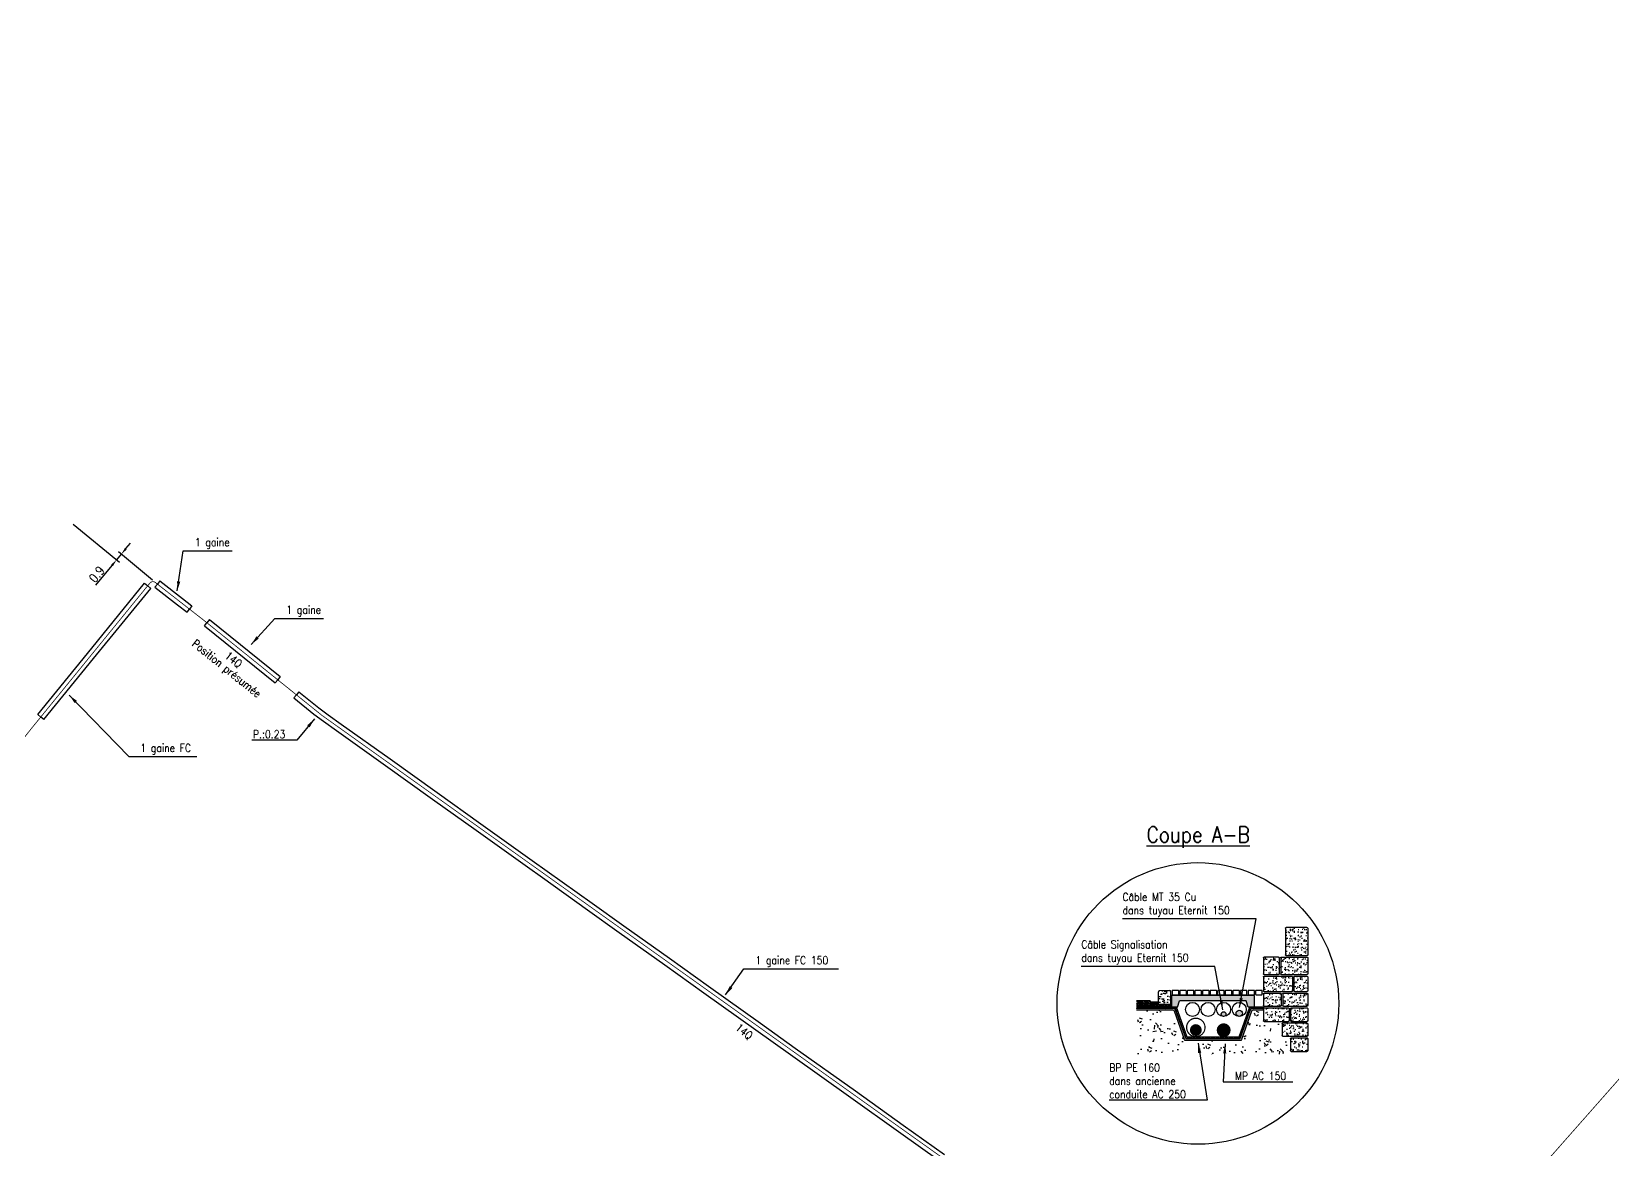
# Model space of a CAD drawing. Header units: millimetres. Extents: x 185000 to 186003, y 127000 to 128000.
# Drawn here: x 185217 to 185414.6, y 127606.6 to 127746.3 of the extents above; entities that cross this region are included whole.
import ezdxf
from ezdxf.enums import TextEntityAlignment as Align

# ---------------------------------------------------------------- set-up
doc = ezdxf.new("R2010")
doc.units = ezdxf.units.MM
doc.linetypes.add('S_ST', pattern=[14, 8, -1.5, 0, -1.5, 0, -1.5, 0, -1.5])
for name, color, linetype in [('S_100', 5, 'CONTINUOUS'), ('S_400', 7, 'CONTINUOUS'), ('S_900', 7, 'CONTINUOUS')]:
    doc.layers.add(name, color=color, linetype=linetype)
doc.styles.get("Standard").update_dxf_attribs({"font": 'romans.shx', "width": 0.85})
doc.dimstyles.get("Standard").update_dxf_attribs({"dimtxt": 1.5, "dimasz": 1.2, "dimexe": 0.625, "dimexo": 0.625, "dimgap": 0.25, "dimtad": 1, "dimdec": 1, "dimzin": 0, "dimdsep": 46, "dimtxsty": 'Standard', "dimcen": -0.5, "dimadec": 0, "dimazin": 0, "dimtfac": 1, "dimtdec": 1, "dimtmove": 0, "dimatfit": 3, "dimfxl": 0, "dimtolj": 1, "dimtzin": 0, "dimarcsym": 0})
pattern_1 = [(142.5, (370713.23627, -29.4424), (0.0240004694, 0.734119856), [0, -0.57912, 0, -0.6477, 0, -0.619125]), (172.5, (370713.2363, -29.4424), (-0.6742849247, 1.075237651), [0, -0.31242, 0, -0.52197, 0, -0.200025]), (212.5, (370713.7049, -29.4424), (-1.1864885554, 0.002155777), [0, -0.1905, 0, -0.6858, 0, -0.89535]), (222.5, (370713.7049, -29.4424), (-1.1453346787, 0.334393985), [0, -0.09525, 0, -0.44958, 0, -0.51435])]
pattern_2 = [(135, (370713.23627, -29.4424), (0.11225320151, 0.11225320151), [])]

# ---------------------------------------------------------------- blocks, each defined once
blk = doc.blocks.new('*D2')
at = {"layer": 'S_100', "color": 0, "linetype": 'Continuous', "lineweight": -2, "ltscale": 0.5, "transparency": 16777216}
for p, q in [((185222.21, 127684.79), (185227.98, 127680.01)), ((185228.78, 127681.71), (185229.36, 127682.4)), ((185228.21, 127681.01), (185227.62, 127680.31)), ((185232.11, 127677.78), (185227.85, 127681.31)), ((185227.05, 127679.62), (185224.99, 127677.13))]:
    blk.add_line(p, q, dxfattribs=at)
at = {"layer": 'S_100', "color": 0, "linetype": 'Continuous', "ltscale": 0.5, "transparency": 16777216}
for points in [[(185226.93, 127679.71), (185227.17, 127679.52), (185227.62, 127680.31)], [(185228.67, 127681.8), (185228.9, 127681.61), (185228.21, 127681.01)]]:
    blk.add_solid(points, dxfattribs=at)
at = {"layer": 'S_100', "color": 0, "linetype": 'Continuous', "ltscale": 0.5, "transparency": 16777216, "insert": (185225.15, 127678.5), "char_height": 1.125, "attachment_point": 5, "rotation": 50.3739}
blk.add_mtext('\\A1;0.9', dxfattribs=at)

msp = doc.modelspace()

# ---------------------------------------------------------------- hatches: boundary and pattern name
at = {"layer": 'S_900', "ltscale": 0.5}
h = msp.add_hatch(dxfattribs=at)
h.set_pattern_fill('AR-SAND', color=253, scale=0.015, style=0)
h.set_pattern_definition([(142.5, (463381.5033, -63853.4315), (0.0240004694, 0.734119856), [0, -0.57912, 0, -0.6477, 0, -0.619125]), (172.5, (463381.5033, -63853.4315), (-0.6742849247, 1.0752376509), [0, -0.31242, 0, -0.52197, 0, -0.200025]), (212.5, (463381.97195, -63853.4315), (-1.1864885554, 0.002155777), [0, -0.1905, 0, -0.6858, 0, -0.89535]), (222.5, (463381.9719, -63853.4315), (-1.1453346787, 0.334393985), [0, -0.09525, 0, -0.44958, 0, -0.51435])])
h.paths.add_polyline_path([(185373.74, 127634.26, -0.414214), (185373.83, 127634.35), (185376.42, 127634.35, -0.414214), (185376.51, 127634.26), (185376.51, 127630.94, -0.414214), (185376.42, 127630.84), (185373.83, 127630.84, -0.414214), (185373.74, 127630.94)])
h.paths.add_polyline_path([(185373.13, 127628.55, 0.414214), (185373.23, 127628.46), (185376.42, 127628.46, 0.414214), (185376.51, 127628.55), (185376.51, 127630.56, 0.414214), (185376.42, 127630.66), (185373.23, 127630.66, 0.414214), (185373.13, 127630.56)])
h.paths.add_polyline_path([(185370.98, 127630.56, -0.414214), (185371.07, 127630.66), (185372.85, 127630.66, -0.414214), (185372.95, 127630.56), (185372.95, 127628.55, -0.414214), (185372.85, 127628.46), (185371.07, 127628.46, -0.414214), (185370.98, 127628.55)])
h.paths.add_polyline_path([(185370.98, 127628.18, -0.414214), (185371.07, 127628.27), (185374.51, 127628.27, -0.414214), (185374.6, 127628.18), (185374.6, 127626.43, -0.414214), (185374.51, 127626.34), (185371.07, 127626.34, -0.414214), (185370.98, 127626.43)])
h.paths.add_polyline_path([(185374.79, 127628.18, -0.414214), (185374.88, 127628.27), (185376.42, 127628.27, -0.414214), (185376.51, 127628.18), (185376.51, 127626.43, -0.414214), (185376.42, 127626.34), (185374.88, 127626.34, -0.414214), (185374.79, 127626.43)])
h.paths.add_polyline_path([(185373.38, 127626.05, -0.414214), (185373.47, 127626.15), (185376.42, 127626.15, -0.414214), (185376.51, 127626.05), (185376.51, 127624.59, -0.414214), (185376.42, 127624.5), (185373.47, 127624.5, -0.414214), (185373.38, 127624.59)])
h.paths.add_polyline_path([(185370.98, 127626.05, -0.414214), (185371.07, 127626.15), (185373.09, 127626.15, -0.414214), (185373.19, 127626.05), (185373.19, 127624.59, -0.414214), (185373.09, 127624.5), (185371.07, 127624.5, -0.414214), (185370.98, 127624.59)])
h.paths.add_polyline_path([(185370.98, 127624.22, -0.414214), (185371.07, 127624.31), (185374.08, 127624.31, -0.414214), (185374.18, 127624.22), (185374.18, 127622.7, -0.414214), (185374.08, 127622.61), (185373.22, 127622.61), (185371.07, 127622.61, -0.414214), (185370.98, 127622.7)])
h.paths.add_polyline_path([(185374.36, 127624.22, -0.414214), (185374.46, 127624.31), (185376.42, 127624.31, -0.414214), (185376.51, 127624.22), (185376.51, 127622.7, -0.414214), (185376.42, 127622.61), (185374.46, 127622.61, -0.414214), (185374.36, 127622.7)])
h.paths.add_polyline_path([(185373.32, 127622.33, -0.414214), (185373.41, 127622.42), (185376.42, 127622.42, -0.414214), (185376.51, 127622.33), (185376.51, 127620.85, -0.414214), (185376.42, 127620.75), (185373.41, 127620.75, -0.414214), (185373.32, 127620.85)])
h.paths.add_polyline_path([(185374.36, 127620.47, -0.414214), (185374.46, 127620.56), (185376.42, 127620.56, -0.414214), (185376.51, 127620.47), (185376.51, 127618.96, -0.414214), (185376.42, 127618.86), (185374.46, 127618.86, -0.414214), (185374.36, 127618.96)])
h = msp.add_hatch(dxfattribs=at)
h.set_pattern_fill('ANSI31', color=253, scale=0.05, style=0)
h.set_pattern_definition(pattern_2)
h.paths.add_polyline_path([(185355.09, 127624.86), (185355.09, 127625.18), (185356.81, 127625.18), (185356.81, 127624.86)])
h = msp.add_hatch(dxfattribs=at)
h.set_pattern_fill('ANSI31', color=253, scale=0.05, angle=90, style=0)
h.set_pattern_definition([(45, (370713.23627, -29.4424), (0.11225320151, -0.11225320151), [])])
h.paths.add_polyline_path([(185355.09, 127624.55), (185355.09, 127624.86), (185356.81, 127624.86), (185356.81, 127624.71), (185359.36, 127624.71), (185359.36, 127624.55)])
for color, points in [(253, [(185357.81, 127624.71), (185357.81, 127625.01), (185356.81, 127625.01), (185356.81, 127624.71)]), (253, [(185368.83, 127625.17), (185369.08, 127624.41), (185369.83, 127624.41), (185369.83, 127625.86), (185359.5, 127625.86), (185359.5, 127624.41), (185360.25, 127624.41), (185360.5, 127625.17)]), (253, [(185359.66, 127624.03), (185355.09, 127624.03), (185355.09, 127624.24), (185359.66, 127624.24, -0.317182), (185360.03, 127623.98), (185361.3, 127620.42), (185364.66, 127620.42), (185368.03, 127620.42), (185369.29, 127623.98, -0.317182), (185369.67, 127624.24), (185370.98, 127624.24), (185370.98, 127624.03), (185369.67, 127624.03, 0.317182), (185369.49, 127623.91), (185368.22, 127620.34, -0.317182), (185368.04, 127620.21), (185364.66, 127620.21), (185361.29, 127620.21, -0.317182), (185361.11, 127620.34), (185359.84, 127623.91, 0.317182)]), (256, [(185363.27, 127621.53, -1), (185361.78, 127621.53, -1)]), (256, [(185366.88, 127621.51, -1), (185365.13, 127621.51, -1)])]:
    msp.add_hatch(color=color, dxfattribs=at).paths.add_polyline_path(points)
h = msp.add_hatch(dxfattribs=at)
h.set_pattern_fill('AR-SAND', color=253, scale=0.015, style=0)
h.set_pattern_definition(pattern_1)
h.paths.add_polyline_path([(185357.81, 127624.71), (185359.36, 127624.71), (185359.36, 127626.5), (185359.19, 127626.5), (185357.98, 127626.42, 0.393279), (185357.81, 127626.23)])
h = msp.add_hatch(dxfattribs=at)
h.set_pattern_fill('AR-SAND', color=253, scale=0.015, style=0)
h.set_pattern_definition(pattern_1)
h.paths.add_polyline_path([(185355.09, 127624.41), (185355.09, 127624.55), (185359.5, 127624.55), (185359.5, 127624.41)])
h = msp.add_hatch(dxfattribs=at)
h.set_pattern_fill('ANSI31', color=253, scale=0.05, style=0)
h.set_pattern_definition(pattern_2)
h.paths.add_polyline_path([(185369.23, 127624.41), (185370.98, 127624.41), (185370.98, 127624.24), (185369.67, 127624.24, 0.317182), (185369.29, 127623.98), (185368.03, 127620.42), (185364.66, 127620.42), (185361.3, 127620.42), (185360.03, 127623.98, 0.317182), (185359.66, 127624.24), (185355.09, 127624.24), (185355.09, 127624.41), (185360.1, 127624.41), (185361.45, 127620.63), (185364.66, 127620.63), (185367.88, 127620.63)])
h = msp.add_hatch(dxfattribs=at)
h.set_pattern_fill('AR-CONC', color=253, scale=0.02, style=0)
h.set_pattern_definition([(130, (370713.2363, -29.4424), (-3.64369338, -0.31878171), [0.381, -4.191]), (185, (370713.2363, -29.4424), (0.70485652, 3.82113286), [0.3048, -3.3528]), (79.549, (370712.9326, -29.469), (-2.938850033, 3.502333756), [0.3238, -3.5618]), (133.8158, (370713.2363, -28.4264), (-5.42158082, -0.84084656), [0.5715, -6.2865]), (83.3644, (370712.7845, -28.4965), (-4.74808469, 4.94851112), [0.4857, -5.3427]), (188.816, (370713.236, -28.4264), (-4.74809212, 4.94850236), [0.4572, -5.0292]), (159, (370712.7283, -28.6804), (-3.032297597, -2.04531037), [0.381, -4.191]), (214, (370712.7283, -28.6804), (-1.23604057, 3.68375932), [0.3048, -3.3528]), (108.5486, (370712.4756, -28.851), (-4.268329815, 1.638457154), [0.3238, -3.5618]), (142.5, (370713.2363, -29.4424), (-0.061772065, 1.6911007775), [0, -3.31216, 0, -3.4036, 0, -3.3655]), (172.5, (370713.2363, -29.4424), (-1.33639325, 2.003611496), [0, -1.94056, 0, -3.23596, 0, -1.2827]), (212.5, (370714.3691, -29.4424), (-2.711811903, -0.11457488), [0, -1.27, 0, -3.9624, 0, -5.2578]), (222.5, (370714.877, -29.4424), (-2.962583628, 0.50852982), [0, -1.651, 0, -2.63144, 0, -3.7338])])
h.paths.add_polyline_path([(185355.09, 127624.03), (185359.66, 127624.03, -0.317182), (185359.84, 127623.91), (185361.11, 127620.34, 0.317182), (185361.29, 127620.21), (185364.66, 127620.21), (185368.04, 127620.21, 0.317182), (185368.22, 127620.34), (185369.49, 127623.91, -0.317182), (185369.67, 127624.03), (185370.79, 127624.03), (185370.79, 127622.42), (185373.13, 127622.42), (185373.13, 127620.56), (185374.18, 127620.56), (185374.18, 127618.54), (185355.09, 127618.54)])
h = msp.add_hatch(color=253, dxfattribs=at)
h.paths.add_polyline_path([(185363.75, 127621.86, -1), (185361.29, 127621.86, -1)])
h.paths.add_polyline_path([(185361.45, 127621.86, 1), (185363.6, 127621.86, 1)], flags=16)
h = msp.add_hatch(color=256, dxfattribs=at)
h.paths.add_polyline_path([(185368.35, 127623.63, 1), (185367.56, 127623.63, 1)])
h.paths.add_polyline_path([(185366.3, 127623.53, 1), (185365.71, 127623.53, 1)])

# ---------------------------------------------------------------- linework, layer by layer
at = {"layer": 'S_100', "linetype": 'S_ST', "ltscale": 0.5, "const_width": 0.1, "flags": 128}
msp.add_lwpolyline([(185368.39, 127578.52), (185369.06, 127578.18, -0.077108), (185369.18, 127578.09), (185375.95, 127571.49, 0.418213), (185376.66, 127571.51), (185390.61, 127586.19), (185396.58, 127593.02), (185404.57, 127603.1), (185419.3, 127619.8), (185421.64, 127622.06), (185431.72, 127633.47), (185443.58, 127646.69), (185444.77, 127648.21), (185444.77, 127648.21), (185445.89, 127649.63), (185447.15, 127650.92), (185451.92, 127656.19), (185454.67, 127659.37), (185455.88, 127660.76), (185461.6, 127667.86), (185491.62, 127701.69), (185497, 127708.48), (185524.08, 127740.27), (185538.06, 127755.76), (185541.45, 127759.75), (185544.85, 127763.24), (185557.79, 127775.75), (185565.19, 127782.97), (185574.65, 127793.6), (185599.76, 127818.19), (185608.82, 127826.77), (185617.96, 127835.33), (185627.1, 127843.55), (185636.34, 127851.48), (185645.81, 127859.94), (185654.55, 127867.09), (185661.92, 127872.74), (185672.12, 127882.39), (185681.83, 127889.79), (185691.41, 127895.98), (185727.82, 127921.26), (185735.2, 127926.02), (185740.21, 127929.26), (185747.34, 127933.86), (185761.17, 127942.79), (185768.62, 127947.6), (185779.97, 127954.95), (185797.71, 127965.98), (185807.25, 127971.92), (185823.25, 127981.87), (185852.78, 128000)], format="xyb", dxfattribs=at)
at = {"layer": 'S_100', "linetype": 'S_ST', "ltscale": 0.5, "flags": 128}
msp.add_lwpolyline([(185000, 127182.54, 0.1, 0.1, 0), (185005.84, 127198.23, 0.1, 0.1, 0), (185010, 127213.84, 0.1, 0.1, 0), (185014.11, 127229.3, 0.1, 0.1, 0), (185018.73, 127247.64, 0.1, 0.1, 0), (185021.43, 127256.66, 0.1, 0.1, 0), (185018.03, 127263.53, 0.1, 0.1, 0), (185018.48, 127265.99, 0.1, 0.1, 0), (185019.67, 127272.07, 0.1, 0.1, 0), (185020.94, 127279.61, 0.1, 0.1, 0), (185022.78, 127289.97, 0.1, 0.1, 0), (185035.22, 127295.07, 0.1, 0.1, 0), (185037.78, 127309.33, 0.1, 0.1, 0), (185042.1, 127337.1, 0.1, 0.1, 0), (185045.42, 127358.51, 0.1, 0.1, 0), (185047.72, 127373.28, 0.1, 0.1, 0), (185048.33, 127377.39, 0.1, 0.1, 0), (185048.81, 127380.56, 0.1, 0.1, 0), (185049.3, 127383.83, 0.1, 0.1, 0), (185049.81, 127387.27, 0.1, 0.1, 0), (185050.36, 127390.96, 0.1, 0.1, 0), (185050.65, 127392.8, 0.1, 0.1, 0), (185050.78, 127393.79, 0.1, 0.1, 0), (185049.85, 127399.04, 0.1, 0.1, 0), (185049.36, 127401.58, 0.1, 0.1, -0.214737), (185049.37, 127401.79, 0.1, 0.1, 0), (185052.92, 127416.74, 0.1, 0.1, 0), (185058.47, 127428.42, 0.1, 0.1, 0), (185060.23, 127432.58, 0.1, 0.1, 0), (185068.86, 127450.04, 0.1, 0.1, 0), (185079.29, 127471.7, 0.1, 0.1, 0), (185089.27, 127492.84, 0.1, 0.1, 0), (185089.27, 127492.84, 0.1, 0.1, 0), (185091.58, 127497.07, 0.1, 0.1, 0), (185095.71, 127504.34, 0.1, 0.1, 0), (185101.65, 127516.3, 0.1, 0.1, 0), (185103.59, 127519.81, 0.1, 0.1, 0), (185106.18, 127524.27, 0.1, 0.1, 0), (185108.33, 127527.92, 0.1, 0.1, 0), (185109.59, 127530.04, 0.1, 0.1, 0), (185113.06, 127534.4, 0.1, 0.1, 0), (185127.15, 127552.09, 0.1, 0.1, 0), (185152.39, 127582.39, 0.1, 0.1, 0), (185171.4, 127604.88, 0.1, 0.1, 0), (185181.36, 127617.68, 0.1, 0.1, 0), (185196.7, 127636.1, 0.1, 0.1, 0), (185200.83, 127639.44, 0.1, 0.1, 0), (185203.07, 127641.63, 0.1, 0.1, 0), (185216.93, 127659.17, 0.1, 0.1, 0), (185231.78, 127677.4, 0.1, 0.1, -0.407988), (185232.47, 127677.48, 0.1, 0.1, 0), (185238.6, 127672.7, 0.1, 0.1, 0), (185253.28, 127660.88, 0.1, 0.1, 0), (185263.43, 127653.64, 0.1, 0.1, 0), (185269.12, 127649.58, 0.1, 0.1, 0), (185277.05, 127643.93, 0.1, 0.1, 0), (185282.84, 127639.8, 0.1, 0.1, 0), (185289.82, 127634.82, 0.1, 0.1, 0), (185298.35, 127628.74, 0.1, 0.1, 0), (185303.4, 127625.14, 0.1, 0.1, 0), (185307.32, 127622.34, 0.1, 0.1, 0), (185317.01, 127615.43, 0.1, 0.1, 0), (185324.92, 127609.79, 0.1, 0.1, 0), (185331.28, 127605.26, 0.1, 0.1, 0), (185342.49, 127597.26, 0.1, 0.1, 0), (185351.51, 127590.83, 0.1, 0.1, 0), (185367.32, 127579.56, 0.1, 0.1, -0.077057), (185367.38, 127579.51, 0.1, 0.1, 0), (185368.39, 127578.52, 0, 0, 0)], format="xyseb", dxfattribs=at)
at = {"layer": 'S_400', "color": 7, "linetype": 'CONTINUOUS'}
for p, q in [((185223.97, 127668.6), (185231.12, 127677.38)), ((185224.74, 127667.97), (185231.89, 127676.75)), ((185231.12, 127677.38), (185231.51, 127677.07)), ((185231.89, 127676.75), (185231.51, 127677.07)), ((185232.42, 127676.89), (185232.73, 127677.28)), ((185232.42, 127676.89), (185235.23, 127674.7)), ((185233.03, 127677.68), (185232.73, 127677.28)), ((185233.03, 127677.68), (185235.85, 127675.49)), ((185235.23, 127674.7), (185236.43, 127673.76)), ((185235.85, 127675.49), (185237.05, 127674.55)), ((185236.43, 127673.76), (185236.74, 127674.16)), ((185237.05, 127674.55), (185236.74, 127674.16)), ((185238.61, 127672.06), (185238.92, 127672.45)), ((185239.23, 127672.84), (185238.92, 127672.45)), ((185239.23, 127672.84), (185248.08, 127665.72)), ((185238.61, 127672.06), (185247.45, 127664.94)), ((185217.76, 127660.97), (185223.97, 127668.6)), ((185218.53, 127660.34), (185224.74, 127667.97)), ((185247.45, 127664.94), (185247.76, 127665.33)), ((185248.08, 127665.72), (185247.76, 127665.33)), ((185249.79, 127663.05), (185250.1, 127663.44)), ((185249.79, 127663.05), (185252.3, 127661.03)), ((185250.42, 127663.83), (185250.1, 127663.44)), ((185250.42, 127663.83), (185252.91, 127661.82)), ((185217.76, 127660.97), (185218.14, 127660.66)), ((185218.53, 127660.34), (185218.14, 127660.66)), ((185252.3, 127661.03), (185253.48, 127660.13)), ((185252.91, 127661.82), (185254.07, 127660.93)), ((185254.07, 127660.93), (185255.7, 127659.77)), ((185253.48, 127660.13), (185255.12, 127658.96)), ((185255.12, 127658.96), (185261.22, 127654.61)), ((185255.7, 127659.77), (185261.8, 127655.42)), ((185261.22, 127654.61), (185267.1, 127650.41)), ((185261.8, 127655.42), (185267.68, 127651.23)), ((185267.1, 127650.41), (185272.57, 127646.51)), ((185267.68, 127651.23), (185273.15, 127647.33)), ((185272.57, 127646.51), (185278.99, 127641.93)), ((185273.15, 127647.33), (185279.57, 127642.74)), ((185279.57, 127642.74), (185281.44, 127641.41)), ((185278.99, 127641.93), (185280.86, 127640.6)), ((185280.86, 127640.6), (185286.49, 127636.58)), ((185281.44, 127641.41), (185287.07, 127637.4)), ((185286.49, 127636.58), (185290.46, 127633.75)), ((185287.07, 127637.4), (185291.04, 127634.57)), ((185291.04, 127634.57), (185296.73, 127630.51)), ((185290.46, 127633.75), (185296.15, 127629.7)), ((185296.15, 127629.7), (185301.04, 127626.2)), ((185296.73, 127630.51), (185301.63, 127627.02)), ((185301.63, 127627.02), (185308.11, 127622.39)), ((185301.04, 127626.2), (185307.53, 127621.58)), ((185307.53, 127621.58), (185311.88, 127618.48)), ((185308.11, 127622.39), (185312.46, 127619.29)), ((185312.46, 127619.29), (185319.98, 127613.93)), ((185311.88, 127618.48), (185319.4, 127613.12)), ((185319.4, 127613.12), (185325.38, 127608.85)), ((185319.98, 127613.93), (185325.96, 127609.66)), ((185325.96, 127609.66), (185331.13, 127605.98)), ((185325.38, 127608.85), (185330.55, 127605.16))]:
    msp.add_line(p, q, dxfattribs=at)
at = {"layer": 'S_900', "color": 7, "ltscale": 0.5, "flags": 128}
for points in [[(185373.74, 127634.26, -0.414214), (185373.83, 127634.35)], [(185376.42, 127634.35, -0.414214), (185376.51, 127634.26)], [(185370.98, 127630.56, -0.414214), (185371.07, 127630.66)], [(185372.85, 127630.66, -0.414214), (185372.95, 127630.56)], [(185373.13, 127630.56, -0.414214), (185373.23, 127630.66)], [(185373.83, 127630.84, -0.414214), (185373.74, 127630.94)], [(185376.51, 127630.94, -0.414214), (185376.42, 127630.84)], [(185376.42, 127630.66, -0.414214), (185376.51, 127630.56)], [(185371.07, 127628.46, -0.414214), (185370.98, 127628.55)], [(185370.98, 127628.18, -0.414214), (185371.07, 127628.27)], [(185372.95, 127628.55, -0.414214), (185372.85, 127628.46)], [(185373.23, 127628.46, -0.414214), (185373.13, 127628.55)], [(185374.51, 127628.27, -0.414214), (185374.6, 127628.18)], [(185374.79, 127628.18, -0.414214), (185374.88, 127628.27)], [(185376.51, 127628.55, -0.414214), (185376.42, 127628.46)], [(185376.42, 127628.27, -0.414214), (185376.51, 127628.18)], [(185371.07, 127626.34, -0.414214), (185370.98, 127626.43)], [(185370.98, 127626.05, -0.414214), (185371.07, 127626.15)], [(185373.09, 127626.15, -0.414214), (185373.19, 127626.05)], [(185373.38, 127626.05, -0.414214), (185373.47, 127626.15)], [(185374.6, 127626.43, -0.414214), (185374.51, 127626.34)], [(185374.88, 127626.34, -0.414214), (185374.79, 127626.43)], [(185376.51, 127626.43, -0.414214), (185376.42, 127626.34)], [(185376.42, 127626.15, -0.414214), (185376.51, 127626.05)], [(185371.07, 127624.5, -0.414214), (185370.98, 127624.59)], [(185370.98, 127624.22, -0.414214), (185371.07, 127624.31)], [(185371.07, 127622.61, -0.414214), (185370.98, 127622.7)], [(185373.19, 127624.59, -0.414214), (185373.09, 127624.5)], [(185373.47, 127624.5, -0.414214), (185373.38, 127624.59)], [(185374.08, 127624.31, -0.414214), (185374.18, 127624.22)], [(185374.18, 127622.7, -0.414214), (185374.08, 127622.61)], [(185374.36, 127624.22, -0.414214), (185374.46, 127624.31)], [(185374.46, 127622.61, -0.414214), (185374.36, 127622.7)], [(185376.51, 127624.59, -0.414214), (185376.42, 127624.5)], [(185376.42, 127624.31, -0.414214), (185376.51, 127624.22)], [(185376.51, 127622.7, -0.414214), (185376.42, 127622.61)], [(185373.32, 127622.33, -0.414214), (185373.41, 127622.42)], [(185373.41, 127620.75, -0.414214), (185373.32, 127620.85)], [(185376.42, 127622.42, -0.414214), (185376.51, 127622.33)], [(185376.51, 127620.85, -0.414214), (185376.42, 127620.75)], [(185374.36, 127620.47, -0.414214), (185374.46, 127620.56)], [(185374.46, 127618.86, -0.414214), (185374.36, 127618.96)], [(185376.42, 127620.56, -0.414214), (185376.51, 127620.47)], [(185376.51, 127618.96, -0.414214), (185376.42, 127618.86)]]:
    msp.add_lwpolyline(points, format="xyb", dxfattribs=at)
for points in [[(185373.74, 127634.26), (185373.74, 127630.94)], [(185376.42, 127634.35), (185373.83, 127634.35)], [(185376.51, 127634.26), (185376.51, 127630.94)], [(185372.85, 127630.66), (185371.07, 127630.66)], [(185373.23, 127630.66), (185376.42, 127630.66)], [(185373.83, 127630.84), (185376.42, 127630.84)], [(185370.98, 127630.56), (185370.98, 127628.55)], [(185372.95, 127630.56), (185372.95, 127628.55)], [(185373.13, 127630.56), (185373.13, 127628.55)], [(185376.51, 127630.56), (185376.51, 127628.55)], [(185370.98, 127628.18), (185370.98, 127626.43)], [(185371.07, 127628.46), (185372.85, 127628.46)], [(185371.07, 127628.27), (185374.51, 127628.27)], [(185373.23, 127628.46), (185376.42, 127628.46)], [(185374.6, 127628.18), (185374.6, 127626.43)], [(185374.79, 127628.18), (185374.79, 127626.43)], [(185374.88, 127628.27), (185376.42, 127628.27)], [(185376.51, 127628.18), (185376.51, 127626.43)], [(185370.98, 127626.05), (185370.98, 127624.59)], [(185371.07, 127626.34), (185374.51, 127626.34)], [(185371.07, 127626.15), (185373.09, 127626.15)], [(185373.19, 127626.05), (185373.19, 127624.59)], [(185373.38, 127626.05), (185373.38, 127624.59)], [(185373.47, 127626.15), (185376.42, 127626.15)], [(185374.88, 127626.34), (185376.42, 127626.34)], [(185376.51, 127626.05), (185376.51, 127624.59)], [(185370.98, 127624.41), (185370.98, 127624.03)], [(185370.98, 127624.22), (185370.98, 127622.7)], [(185371.07, 127624.5), (185373.09, 127624.5)], [(185371.07, 127624.31), (185374.08, 127624.31)], [(185373.47, 127624.5), (185376.42, 127624.5)], [(185374.18, 127624.22), (185374.18, 127622.7)], [(185374.36, 127624.22), (185374.36, 127622.7)], [(185374.46, 127624.31), (185376.42, 127624.31)], [(185376.51, 127624.22), (185376.51, 127622.7)], [(185371.07, 127622.61), (185373.22, 127622.61)], [(185373.22, 127622.61), (185374.08, 127622.61)], [(185373.32, 127622.33), (185373.32, 127620.85)], [(185373.41, 127622.42), (185376.42, 127622.42)], [(185373.41, 127620.75), (185376.42, 127620.75)], [(185374.46, 127622.61), (185376.42, 127622.61)], [(185376.51, 127622.33), (185376.51, 127620.85)], [(185374.36, 127620.47), (185374.36, 127618.96)], [(185374.46, 127620.56), (185376.42, 127620.56)], [(185374.46, 127618.86), (185376.42, 127618.86)], [(185376.51, 127620.47), (185376.51, 127618.96)]]:
    msp.add_lwpolyline(points, dxfattribs=at)
at = {"layer": 'S_900', "ltscale": 0.5, "flags": 128}
for points in [[(185356.81, 127625.18), (185355.09, 127625.18)], [(185356.81, 127624.86), (185355.09, 127624.86)], [(185356.81, 127625.18), (185356.81, 127624.71)], [(185357.81, 127625.01), (185356.81, 127625.01)], [(185359.36, 127624.71), (185356.81, 127624.71)], [(185359.19, 127626.5), (185359.36, 127626.5)], [(185359.36, 127626.5), (185359.36, 127624.55)], [(185369.83, 127625.86), (185359.5, 127625.86), (185359.5, 127624.41)], [(185360.25, 127624.41), (185360.5, 127625.17)], [(185368.83, 127625.17), (185360.5, 127625.17)], [(185369.08, 127624.41), (185368.83, 127625.17)], [(185369.83, 127625.86), (185369.83, 127624.41)], [(185355.09, 127624.55), (185359.5, 127624.55)], [(185360.25, 127624.41), (185355.09, 127624.41)], [(185364.66, 127620.63), (185361.45, 127620.63), (185360.1, 127624.41)], [(185369.23, 127624.41), (185367.88, 127620.63), (185364.66, 127620.63)], [(185370.98, 127624.41), (185369.08, 127624.41)]]:
    msp.add_lwpolyline(points, dxfattribs=at)
for points in [[(185359.19, 127626.5), (185357.98, 127626.42, 0.393279), (185357.81, 127626.23), (185357.81, 127624.71)], [(185364.66, 127620.42), (185361.3, 127620.42), (185360.03, 127623.98, 0.317182), (185359.66, 127624.24), (185355.09, 127624.24)], [(185364.66, 127620.21), (185361.29, 127620.21, -0.317182), (185361.11, 127620.34), (185359.84, 127623.91, 0.317182), (185359.66, 127624.03), (185355.09, 127624.03)], [(185370.98, 127624.24), (185369.67, 127624.24, 0.317182), (185369.29, 127623.98), (185368.03, 127620.42), (185364.66, 127620.42)], [(185370.98, 127624.03), (185369.67, 127624.03, 0.317182), (185369.49, 127623.91), (185368.22, 127620.34, -0.317182), (185368.04, 127620.21), (185364.66, 127620.21)]]:
    msp.add_lwpolyline(points, format="xyb", dxfattribs=at)
for points in [[(185359.56, 127626.03, 0.414214), (185359.64, 127625.95), (185360.3, 127625.95, 0.414214), (185360.39, 127626.03), (185360.39, 127626.42, 0.414214), (185360.3, 127626.5), (185359.64, 127626.5, 0.414214), (185359.56, 127626.42)], [(185360.51, 127626.03, 0.414214), (185360.59, 127625.95), (185361.25, 127625.95, 0.414214), (185361.34, 127626.03), (185361.34, 127626.42, 0.414214), (185361.25, 127626.5), (185360.59, 127626.5, 0.414214), (185360.51, 127626.42)], [(185361.46, 127626.03, 0.414214), (185361.54, 127625.95), (185362.2, 127625.95, 0.414214), (185362.28, 127626.03), (185362.28, 127626.42, 0.414214), (185362.2, 127626.5), (185361.54, 127626.5, 0.414214), (185361.46, 127626.42)], [(185362.41, 127626.03, 0.414214), (185362.49, 127625.95), (185363.15, 127625.95, 0.414214), (185363.23, 127626.03), (185363.23, 127626.42, 0.414214), (185363.15, 127626.5), (185362.49, 127626.5, 0.414214), (185362.41, 127626.42)], [(185363.35, 127626.03, 0.414214), (185363.44, 127625.95), (185364.1, 127625.95, 0.414214), (185364.18, 127626.03), (185364.18, 127626.42, 0.414214), (185364.1, 127626.5), (185363.44, 127626.5, 0.414214), (185363.35, 127626.42)], [(185364.3, 127626.03, 0.414214), (185364.39, 127625.95), (185365.05, 127625.95, 0.414214), (185365.13, 127626.03), (185365.13, 127626.42, 0.414214), (185365.05, 127626.5), (185364.39, 127626.5, 0.414214), (185364.3, 127626.42)], [(185365.25, 127626.03, 0.414214), (185365.34, 127625.95), (185365.99, 127625.95, 0.414214), (185366.08, 127626.03), (185366.08, 127626.42, 0.414214), (185365.99, 127626.5), (185365.34, 127626.5, 0.414214), (185365.25, 127626.42)], [(185366.2, 127626.03, 0.414214), (185366.28, 127625.95), (185366.94, 127625.95, 0.414214), (185367.03, 127626.03), (185367.03, 127626.42, 0.414214), (185366.94, 127626.5), (185366.28, 127626.5, 0.414214), (185366.2, 127626.42)], [(185367.15, 127626.03, 0.414214), (185367.23, 127625.95), (185367.89, 127625.95, 0.414214), (185367.98, 127626.03), (185367.98, 127626.42, 0.414214), (185367.89, 127626.5), (185367.23, 127626.5, 0.414214), (185367.15, 127626.42)], [(185368.1, 127626.03, 0.414214), (185368.18, 127625.95), (185368.84, 127625.95, 0.414214), (185368.92, 127626.03), (185368.92, 127626.42, 0.414214), (185368.84, 127626.5), (185368.18, 127626.5, 0.414214), (185368.1, 127626.42)], [(185369.05, 127626.03, 0.414214), (185369.13, 127625.95), (185369.79, 127625.95, 0.414214), (185369.87, 127626.03), (185369.87, 127626.42, 0.414214), (185369.79, 127626.5), (185369.13, 127626.5, 0.414214), (185369.05, 127626.42)], [(185369.99, 127626.03, 0.414214), (185370.08, 127625.95), (185370.74, 127625.95, 0.414214), (185370.82, 127626.03), (185370.82, 127626.42, 0.414214), (185370.74, 127626.5), (185370.08, 127626.5, 0.414214), (185369.99, 127626.42)]]:
    msp.add_lwpolyline(points, format="xyb", close=True, dxfattribs=at)
at = {"layer": 'S_900', "color": 7, "ltscale": 0.5}
msp.add_circle((185362.79, 127624.86), 17.6, dxfattribs=at)
at = {"layer": 'S_900', "ltscale": 0.5}
for centre, radius in [((185362.11, 127624.11), 0.878), ((185364.06, 127624.11), 0.878), ((185366, 127624.11), 0.878), ((185367.95, 127624.11), 0.878), ((185366, 127623.53), 0.296), ((185367.95, 127623.63), 0.394)]:
    msp.add_circle(centre, radius, dxfattribs=at)

# ---------------------------------------------------------------- texts
at = {"layer": 'S_100', "linetype": 'S_ST', "ltscale": 0.5, "width": 0.85}
for s, p in [('Position présumée', (185241.3, 127666.62)), ('14Q', (185242.22, 127667.8)), ('14Q', (185306.04, 127621.32))]:
    msp.add_text(s, height=1, rotation=321.1521, dxfattribs=at).set_placement(p, align=Align.MIDDLE)
at = {"layer": 'S_100', "linetype": 'Continuous', "insert": (185248.72, 127658.51), "char_height": 1, "attachment_point": 6}
msp.add_mtext('P.:0.23', dxfattribs=at)
at = {"layer": 'S_400', "char_height": 1, "attachment_point": 4}
for s, insert in [('1 gaine', (185237.41, 127682.35)), ('1 gaine', (185248.84, 127673.91)), ('1 gaine FC', (185230.59, 127656.63)), ('1 gaine FC 150', (185307.48, 127630.09))]:
    msp.add_mtext(s, dxfattribs=dict(at, insert=insert))
at = {"layer": 'S_900', "width": 0.85}
msp.add_text('%%UCoupe A-B', height=2, dxfattribs=at).set_placement((185362.82, 127644.97), align=Align.CENTER)
at = {"layer": 'S_900', "linetype": 'Continuous', "char_height": 1, "attachment_point": 4}
for s, insert in [('Câble MT 35 Cu\\Pdans tuyau Eternit 150', (185353.36, 127637.17)), ('Câble Signalisation\\Pdans tuyau Eternit 150', (185348.21, 127631.24)), ('BP PE 160\\Pdans ancienne\\Pconduite AC 250', (185351.7, 127615.17)), ('MP AC 150', (185367.41, 127615.8))]:
    msp.add_mtext(s, dxfattribs=dict(at, insert=insert))

# ---------------------------------------------------------------- dimensions: what is measured, and where the dimension line sits
at = {"layer": 'S_100', "linetype": 'Continuous', "ltscale": 0.5}
dim = msp.add_linear_dim(base=(185227.62, 127680.31), p1=(185232.47, 127677.48), p2=(185221.85, 127685.09), angle=50.3739, dimstyle='Standard', override={"dimscale": 0.75}, dxfattribs=at)
dim.commit()
dim.dimension.update_dxf_attribs({"geometry": '*D2', "text_midpoint": (185225.73, 127678.02), "dimtype": 160})

# ---------------------------------------------------------------- leaders
at = {"layer": 'S_100', "linetype": 'Continuous', "annotation_type": 0, "has_hookline": 1, "hookline_direction": 1, "text_width": 4.21}
msp.add_leader([(185252.37, 127660.43), (185250.17, 127657.76), (185248.97, 127657.76)], dimstyle='Standard', dxfattribs=at)
at = {"layer": 'S_400', "annotation_type": 0, "has_hookline": 1, "hookline_direction": 0}
for points, text_width in [([(185235.21, 127676.43), (185235.96, 127681.43), (185237.16, 127681.43)], 4.65), ([(185244.45, 127669.72), (185247.39, 127673), (185248.59, 127673)], 4.65), ([(185221.7, 127663.4), (185229.14, 127655.71), (185230.34, 127655.71)], 7.08), ([(185303.74, 127625.93), (185306.03, 127629.17), (185307.23, 127629.17)], 10.36)]:
    msp.add_leader(points, dimstyle='Standard', dxfattribs=dict(at, text_width=text_width))
at = {"layer": 'S_900', "linetype": 'Continuous', "annotation_type": 0, "has_hookline": 1}
for points, hookline_direction, text_width in [([(185367.99, 127624.34), (185370.07, 127635.42), (185368.87, 127635.42)], 1, 15.26), ([(185365.89, 127624.08), (185364.92, 127629.49), (185363.72, 127629.49)], 1, 15.26), ([(185362.81, 127619.88), (185363.95, 127612.76), (185362.75, 127612.76)], 1, 10.81), ([(185366.19, 127619.81), (185365.96, 127615.05), (185367.16, 127615.05)], 0, 7.25)]:
    msp.add_leader(points, dimstyle='Standard', dxfattribs=dict(at, hookline_direction=hookline_direction, text_width=text_width))

doc.saveas('drawing.dxf')
